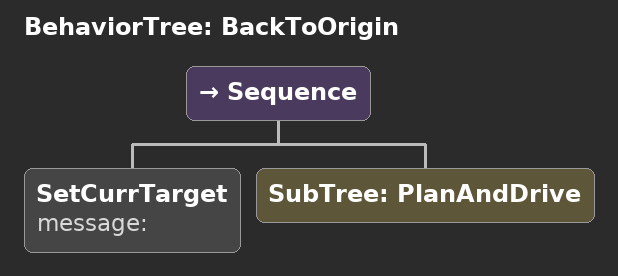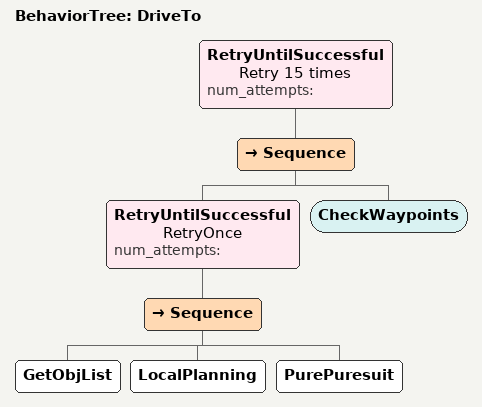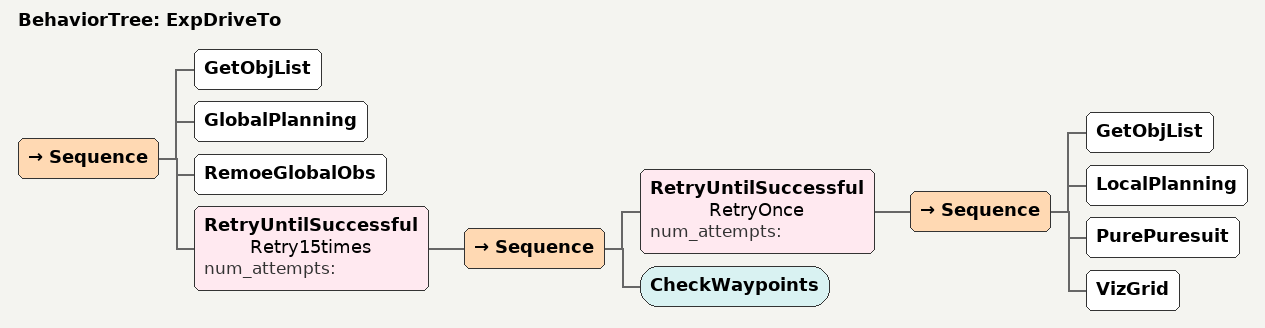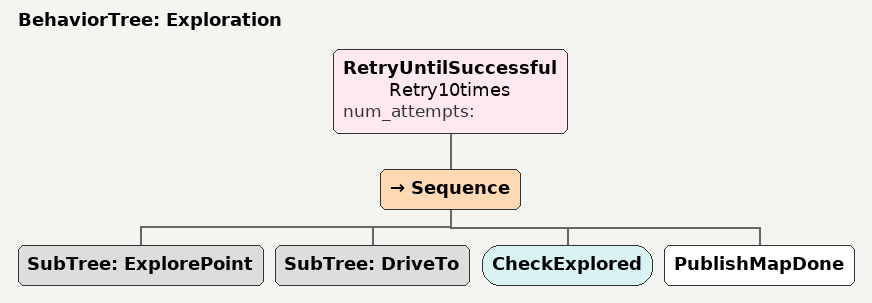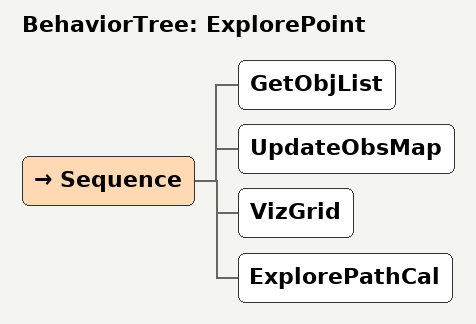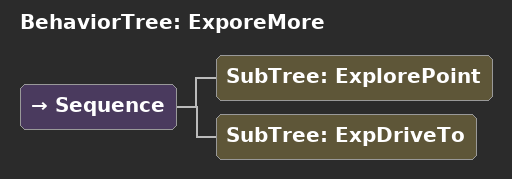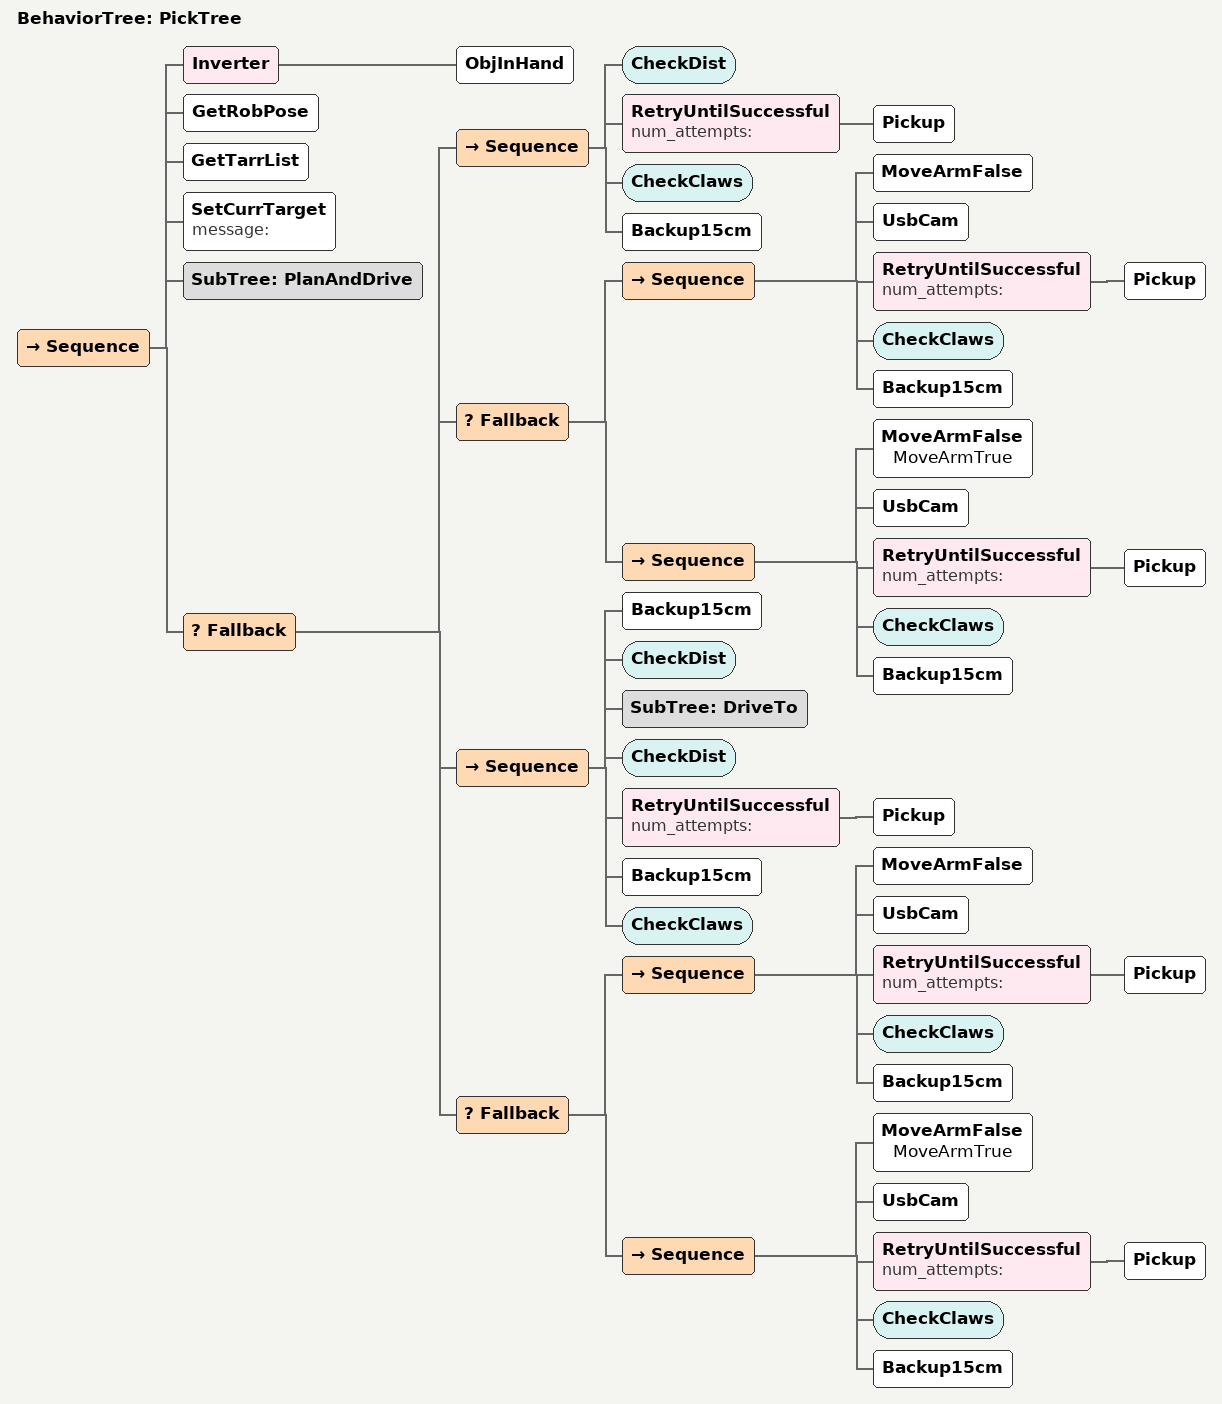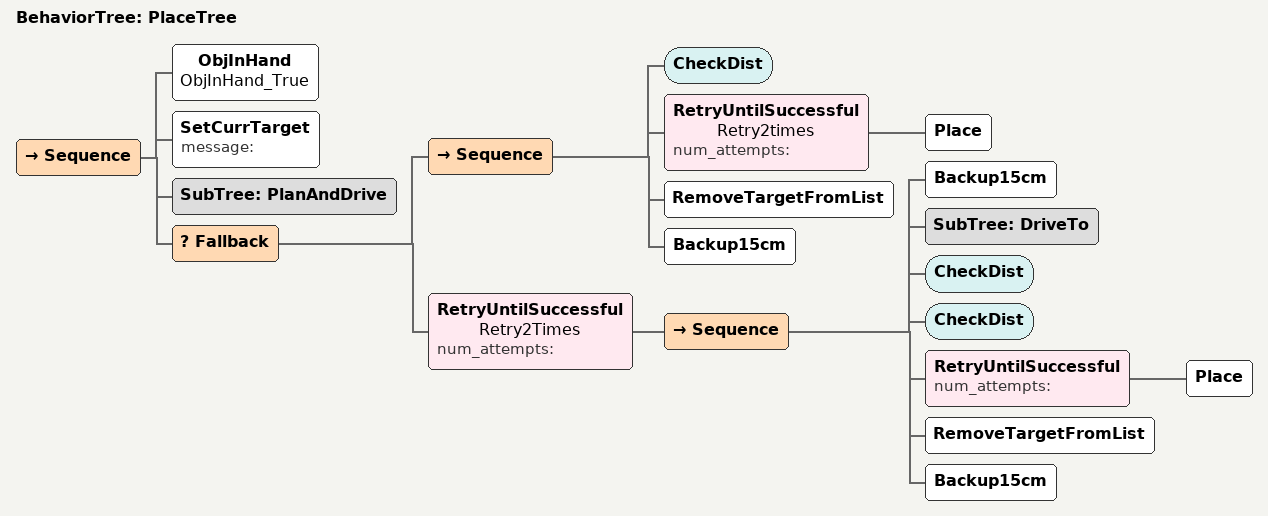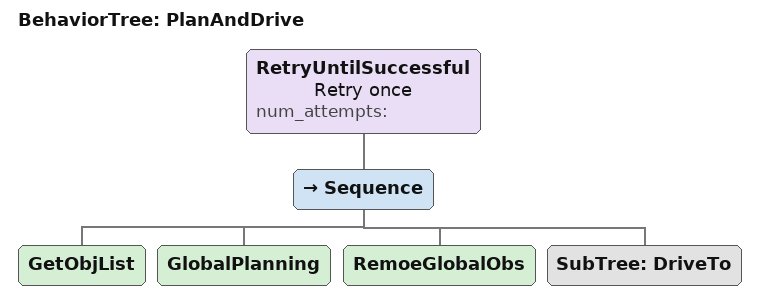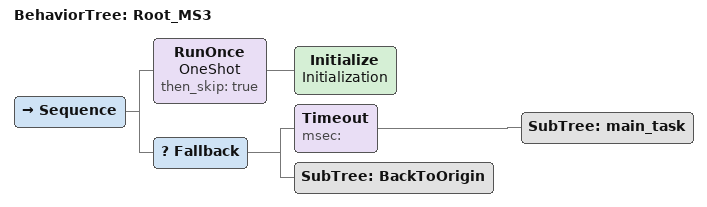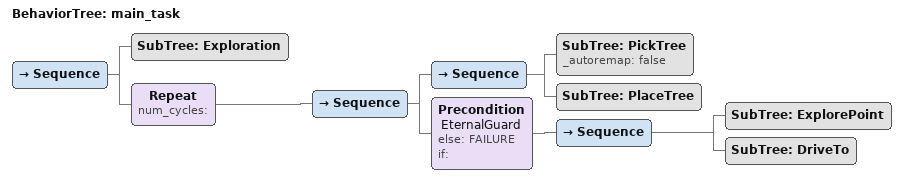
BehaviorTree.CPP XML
<?xml version="1.0" encoding="UTF-8"?>
<root BTCPP_format="4">
  <BehaviorTree ID="BackToOrigin">
    <Sequence>
      <SetCurrTarget message=""/>
      <SubTree ID="PlanAndDrive"/>
    </Sequence>
  </BehaviorTree>

  <BehaviorTree ID="DriveTo">
    <RetryUntilSuccessful name="Retry 15 times"
                          num_attempts="">
      <Sequence>
        <RetryUntilSuccessful name="RetryOnce"
                              num_attempts="">
          <Sequence>
            <GetObjList/>
            <LocalPlanning/>
            <PurePuresuit/>
          </Sequence>
        </RetryUntilSuccessful>
        <CheckWaypoints/>
      </Sequence>
    </RetryUntilSuccessful>
  </BehaviorTree>

  <BehaviorTree ID="ExpDriveTo">
    <Sequence>
      <GetObjList/>
      <GlobalPlanning/>
      <RemoeGlobalObs/>
      <RetryUntilSuccessful name="Retry15times"
                            num_attempts="">
        <Sequence>
          <RetryUntilSuccessful name="RetryOnce"
                                num_attempts="">
            <Sequence>
              <GetObjList/>
              <LocalPlanning/>
              <PurePuresuit/>
              <VizGrid/>
            </Sequence>
          </RetryUntilSuccessful>
          <CheckWaypoints/>
        </Sequence>
      </RetryUntilSuccessful>
    </Sequence>
  </BehaviorTree>

  <BehaviorTree ID="Exploration">
    <RetryUntilSuccessful name="Retry10times"
                          num_attempts="">
      <Sequence>
        <SubTree ID="ExplorePoint"/>
        <SubTree ID="DriveTo"/>
        <CheckExplored/>
        <PublishMapDone/>
      </Sequence>
    </RetryUntilSuccessful>
  </BehaviorTree>

  <BehaviorTree ID="ExplorePoint">
    <Sequence>
      <GetObjList/>
      <UpdateObsMap/>
      <VizGrid/>
      <ExplorePathCal/>
    </Sequence>
  </BehaviorTree>

  <BehaviorTree ID="ExporeMore">
    <Sequence>
      <SubTree ID="ExplorePoint"/>
      <SubTree ID="ExpDriveTo"/>
    </Sequence>
  </BehaviorTree>

  <BehaviorTree ID="PickTree">
    <Sequence>
      <Inverter>
        <ObjInHand/>
      </Inverter>
      <GetRobPose/>
      <GetTarrList/>
      <SetCurrTarget message=""/>
      <SubTree ID="PlanAndDrive"/>
      <Fallback>
        <Sequence>
          <CheckDist/>
          <RetryUntilSuccessful num_attempts="">
            <Pickup/>
          </RetryUntilSuccessful>
          <CheckClaws/>
          <Backup15cm/>
        </Sequence>
        <Fallback>
          <Sequence>
            <MoveArmFalse/>
            <UsbCam/>
            <RetryUntilSuccessful num_attempts="">
              <Pickup/>
            </RetryUntilSuccessful>
            <CheckClaws/>
            <Backup15cm/>
          </Sequence>
          <Sequence>
            <MoveArmFalse name="MoveArmTrue"/>
            <UsbCam/>
            <RetryUntilSuccessful num_attempts="">
              <Pickup/>
            </RetryUntilSuccessful>
            <CheckClaws/>
            <Backup15cm/>
          </Sequence>
        </Fallback>
        <Sequence>
          <Backup15cm/>
          <CheckDist/>
          <SubTree ID="DriveTo"/>
          <CheckDist/>
          <RetryUntilSuccessful num_attempts="">
            <Pickup/>
          </RetryUntilSuccessful>
          <Backup15cm/>
          <CheckClaws/>
        </Sequence>
        <Fallback>
          <Sequence>
            <MoveArmFalse/>
            <UsbCam/>
            <RetryUntilSuccessful num_attempts="">
              <Pickup/>
            </RetryUntilSuccessful>
            <CheckClaws/>
            <Backup15cm/>
          </Sequence>
          <Sequence>
            <MoveArmFalse name="MoveArmTrue"/>
            <UsbCam/>
            <RetryUntilSuccessful num_attempts="">
              <Pickup/>
            </RetryUntilSuccessful>
            <CheckClaws/>
            <Backup15cm/>
          </Sequence>
        </Fallback>
      </Fallback>
    </Sequence>
  </BehaviorTree>

  <BehaviorTree ID="PlaceTree">
    <Sequence>
      <ObjInHand name="ObjInHand_True"/>
      <SetCurrTarget message=""/>
      <SubTree ID="PlanAndDrive"/>
      <Fallback>
        <Sequence>
          <CheckDist/>
          <RetryUntilSuccessful name="Retry2times"
                                num_attempts="">
            <Place/>
          </RetryUntilSuccessful>
          <RemoveTargetFromList/>
          <Backup15cm/>
        </Sequence>
        <RetryUntilSuccessful name="Retry2Times"
                              num_attempts="">
          <Sequence>
            <Backup15cm/>
            <SubTree ID="DriveTo"/>
            <CheckDist/>
            <CheckDist/>
            <RetryUntilSuccessful num_attempts="">
              <Place/>
            </RetryUntilSuccessful>
            <RemoveTargetFromList/>
            <Backup15cm/>
          </Sequence>
        </RetryUntilSuccessful>
      </Fallback>
    </Sequence>
  </BehaviorTree>

  <BehaviorTree ID="PlanAndDrive">
    <RetryUntilSuccessful name="Retry once"
                          num_attempts="">
      <Sequence>
        <GetObjList/>
        <GlobalPlanning/>
        <RemoeGlobalObs/>
        <SubTree ID="DriveTo"/>
      </Sequence>
    </RetryUntilSuccessful>
  </BehaviorTree>

  <BehaviorTree ID="Root_MS3">
    <Sequence>
      <RunOnce name="OneShot"
               then_skip="true">
        <Initialize name="Initialization"/>
      </RunOnce>
      <Fallback>
        <Timeout msec="">
          <SubTree ID="main_task"/>
        </Timeout>
        <SubTree ID="BackToOrigin"/>
      </Fallback>
    </Sequence>
  </BehaviorTree>

  <BehaviorTree ID="main_task">
    <Sequence>
      <SubTree ID="Exploration"/>
      <Repeat num_cycles="">
        <Sequence>
          <Sequence>
            <SubTree ID="PickTree"
                     _autoremap="false"/>
            <SubTree ID="PlaceTree"/>
          </Sequence>
          <Precondition name="EternalGuard"
                        else="FAILURE"
                        if="">
            <Sequence>
              <SubTree ID="ExplorePoint"/>
              <SubTree ID="DriveTo"/>
            </Sequence>
          </Precondition>
        </Sequence>
      </Repeat>
    </Sequence>
  </BehaviorTree>

</root>
